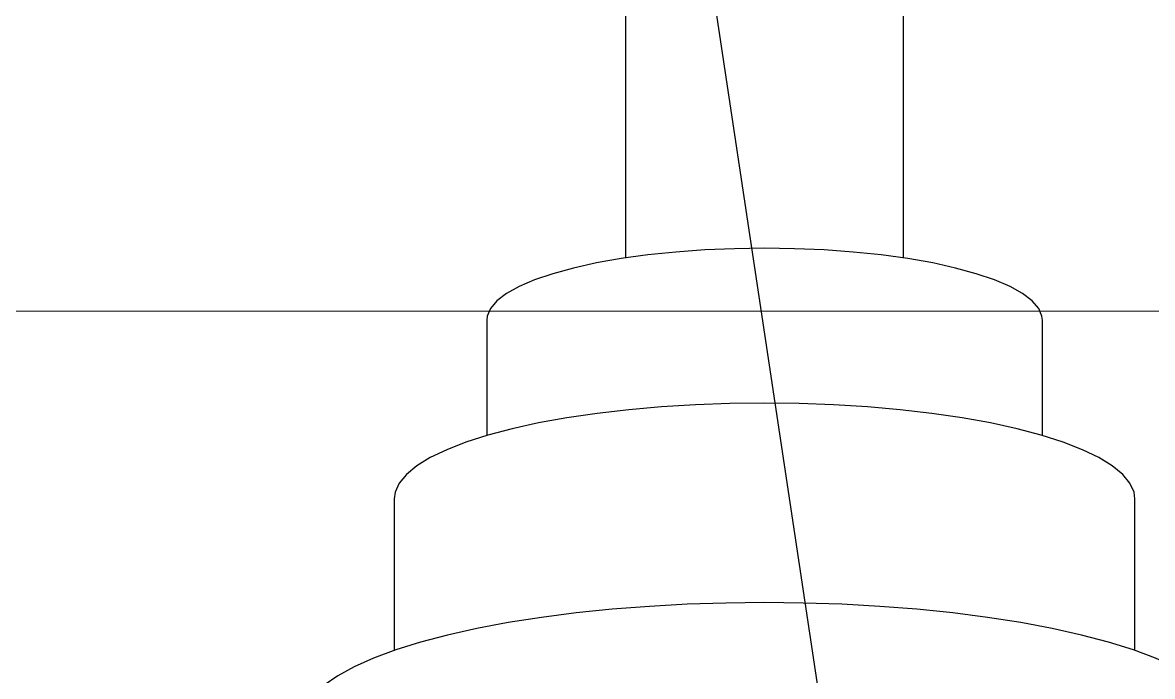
# Model space of a CAD drawing. Extents: x 500 to 100500, y -14500 to 21140.
# Drawn here: x 6312 to 6434, y 8783.6 to 8854.3 of the extents above; entities that cross this region are included whole.
import ezdxf

# ---------------------------------------------------------------- set-up
doc = ezdxf.new("R2010")
doc.units = 0
doc.layers.get('0').update_dxf_attribs({"linetype": 'CONTINUOUS'})
doc.layers.add('D', color=7, linetype='CONTINUOUS')

# ---------------------------------------------------------------- blocks, each defined once
blk = doc.blocks.new('KZXCVASDF123')
at = {"color": 7, "linetype": 'Continuous', "lineweight": 18}
blk.add_line((-58560.92, -66141.57, 21.36), (-57914.57, -66141.57, 21.36), dxfattribs=at)
blk = doc.blocks.new('KJVision F')
at = {"color": 2}
blk.add_line((8264.62, -71007.14, -10.47), (8464.62, -72337.14, -10.47), dxfattribs=at)
blk = doc.blocks.new('KJG24hsdg')
at = {"color": 1, "linetype": 'Continuous', "lineweight": 25}
for p, q in [((-18065.42, -19383.49), (-18065.42, -19415.4)), ((-18035.42, -19415.4), (-18035.42, -19383.49)), ((-18080.42, -19422.12), (-18080.42, -19434.59)), ((-18020.42, -19434.59), (-18020.42, -19422.12)), ((-18090.42, -19441.44), (-18090.42, -19457.83)), ((-18010.42, -19457.83), (-18010.42, -19441.44))]:
    blk.add_line(p, q, dxfattribs=at)
at = {"color": 1, "linetype": 'Continuous', "lineweight": 25, "flags": 128}
for points in [[(-18050.42, -19414.36), (-18053.66, -19414.41), (-18056.87, -19414.54), (-18060, -19414.77), (-18063.02, -19415.08), (-18065.89, -19415.47), (-18068.57, -19415.94), (-18071.05, -19416.49), (-18073.28, -19417.1), (-18075.25, -19417.77), (-18076.92, -19418.49), (-18078.29, -19419.25), (-18079.33, -19420.05), (-18080.02, -19420.87), (-18080.38, -19421.7), (-18080.42, -19422.12)], [(-18020.42, -19422.12), (-18020.46, -19421.7), (-18020.81, -19420.87), (-18021.51, -19420.05), (-18022.55, -19419.25), (-18023.91, -19418.49), (-18025.59, -19417.77), (-18027.55, -19417.1), (-18029.79, -19416.49), (-18032.26, -19415.94), (-18034.95, -19415.47), (-18037.82, -19415.08), (-18040.84, -19414.77), (-18043.97, -19414.54), (-18047.18, -19414.41), (-18050.42, -19414.36)], [(-18050.42, -19431.09), (-18054.17, -19431.14), (-18057.88, -19431.27), (-18061.53, -19431.5), (-18065.07, -19431.81), (-18068.5, -19432.21), (-18071.76, -19432.69), (-18074.83, -19433.24), (-18077.69, -19433.87), (-18080.31, -19434.56), (-18082.67, -19435.32), (-18084.74, -19436.13), (-18086.52, -19436.98), (-18087.97, -19437.88), (-18089.1, -19438.8), (-18089.88, -19439.75), (-18090.32, -19440.72), (-18090.42, -19441.44)], [(-18010.42, -19441.44), (-18010.52, -19440.72), (-18010.96, -19439.75), (-18011.74, -19438.8), (-18012.87, -19437.88), (-18014.32, -19436.98), (-18016.1, -19436.13), (-18018.17, -19435.32), (-18020.53, -19434.56), (-18023.15, -19433.87), (-18026.01, -19433.24), (-18029.08, -19432.69), (-18032.34, -19432.21), (-18035.76, -19431.81), (-18039.31, -19431.5), (-18042.96, -19431.27), (-18046.67, -19431.14), (-18050.42, -19431.09)], [(-18050.42, -19452.65), (-18054.6, -19452.7), (-18058.76, -19452.83), (-18062.85, -19453.06), (-18066.86, -19453.37), (-18070.76, -19453.77), (-18074.51, -19454.25), (-18078.09, -19454.81), (-18081.48, -19455.45), (-18084.65, -19456.16), (-18087.58, -19456.93), (-18090.25, -19457.77), (-18092.64, -19458.66), (-18094.73, -19459.6), (-18096.51, -19460.58), (-18097.97, -19461.59), (-18099.1, -19462.64), (-18099.88, -19463.7), (-18100.32, -19464.78), (-18100.42, -19465.59)], [(-18000.42, -19465.59), (-18000.52, -19464.78), (-18000.96, -19463.7), (-18001.74, -19462.64), (-18002.87, -19461.59), (-18004.33, -19460.58), (-18006.11, -19459.6), (-18008.2, -19458.66), (-18010.59, -19457.77), (-18013.26, -19456.93), (-18016.19, -19456.16), (-18019.36, -19455.45), (-18022.75, -19454.81), (-18026.33, -19454.25), (-18030.08, -19453.77), (-18033.98, -19453.37), (-18037.98, -19453.06), (-18042.08, -19452.83), (-18046.24, -19452.7), (-18050.42, -19452.65)]]:
    blk.add_lwpolyline(points, dxfattribs=at)

msp = doc.modelspace()

# ---------------------------------------------------------------- block references
msp.add_blockref('KJVision F', (-1948.54, 80333.1))
at = {"layer": 'D', "color": 1}
msp.add_blockref('KZXCVASDF123', (64866.65, 74964.64, -31.83), dxfattribs=at)
at = {"layer": 'D'}
msp.add_blockref('KJG24hsdg', (24442.5, 28244.24, -10.47), dxfattribs=at)

doc.saveas('drawing.dxf')
